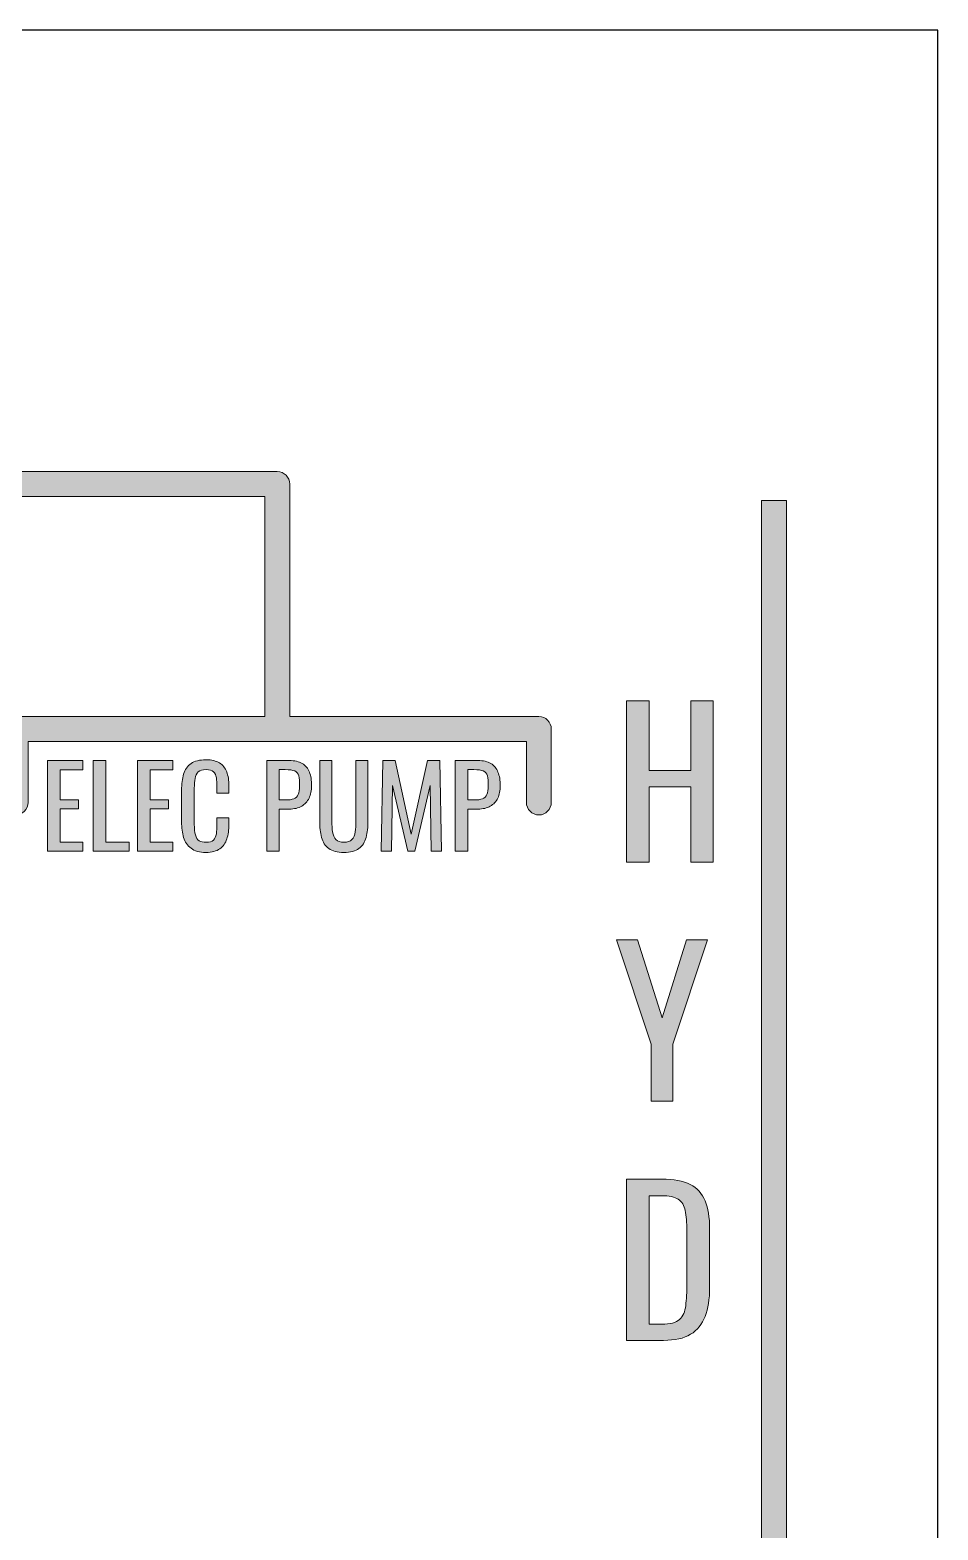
# Model space of a CAD drawing. Header units: inches. Extents: x 0 to 612, y 276 to 516.
# Drawn here: x 539 to 611.9, y 396 to 516.5 of the extents above; entities that cross this region are included whole.
import ezdxf

# ---------------------------------------------------------------- set-up
doc = ezdxf.new("R2010")
doc.units = ezdxf.units.IN
doc.header["$MEASUREMENT"] = 0
for name, color, linetype in [('HYD_Fuel_Holes v5_0', 7, 'Continuous'), ('LINES', 7, 'Continuous'), ('TEXT', 7, 'Continuous')]:
    doc.layers.add(name, color=color, linetype=linetype)

# ---------------------------------------------------------------- blocks, each defined once
blk = doc.blocks.new('block 2')
at = {"layer": 'HYD_Fuel_Holes v5_0', "color": 7, "lineweight": 25}
blk.add_lwpolyline([(611.88, 275.53), (611.88, 516.47)], dxfattribs=at)
blk = doc.blocks.new('block 7')
at = {"layer": 'HYD_Fuel_Holes v5_0', "color": 7, "lineweight": 25}
blk.add_lwpolyline([(611.88, 516.47), (0.12, 516.47)], dxfattribs=at)
blk = doc.blocks.new('block 127')
at = {"layer": 'LINES'}
h = blk.add_hatch(color=7, dxfattribs=at)
h.dxf.hatch_style = 2
edge = h.paths.add_edge_path()
edge.add_spline(control_points=[(580.84, 460.33), (580.84, 460.33), (580.84, 454.43), (580.84, 454.43), (580.84, 453.88), (580.39, 453.43), (579.84, 453.43), (579.29, 453.43), (578.84, 453.88), (578.84, 454.43), (578.84, 454.43), (578.84, 459.33), (578.84, 459.33), (578.84, 459.33), (538.84, 459.33), (538.84, 459.33), (538.84, 459.33), (538.84, 454.43), (538.84, 454.43), (538.84, 453.88), (538.39, 453.43), (537.84, 453.43), (537.29, 453.43), (536.84, 453.88), (536.84, 454.43), (536.84, 454.43), (536.84, 460.33), (536.84, 460.33), (536.84, 460.89), (537.29, 461.33), (537.84, 461.33), (537.84, 461.33), (557.84, 461.33), (557.84, 461.33), (557.84, 461.33), (557.84, 479), (557.84, 479), (557.84, 479), (532.83, 479), (532.83, 479), (532.83, 479), (532.83, 474.97), (532.83, 474.97), (532.83, 474.97), (527.35, 479), (527.35, 479), (527.35, 479), (497.84, 479), (497.84, 479), (497.84, 479), (497.84, 449.82), (497.84, 449.82), (497.84, 449.82), (516.84, 449.82), (516.84, 449.82), (517.39, 449.82), (517.84, 449.38), (517.84, 448.82), (517.84, 448.82), (517.84, 442.92), (517.84, 442.92), (517.84, 442.37), (517.39, 441.92), (516.84, 441.92), (516.29, 441.92), (515.84, 442.37), (515.84, 442.92), (515.84, 442.92), (515.84, 447.82), (515.84, 447.82), (515.84, 447.82), (475.84, 447.82), (475.84, 447.82), (475.84, 447.82), (475.84, 442.92), (475.84, 442.92), (475.84, 442.37), (475.39, 441.92), (474.84, 441.92), (474.29, 441.92), (473.84, 442.37), (473.84, 442.92), (473.84, 442.92), (473.84, 448.82), (473.84, 448.82), (473.84, 449.38), (474.29, 449.82), (474.84, 449.82), (474.84, 449.82), (493.84, 449.82), (493.84, 449.82), (493.84, 449.82), (493.84, 486), (493.84, 486), (493.84, 486), (453.92, 486), (453.92, 486), (453.92, 486), (448.44, 481.96), (448.44, 481.96), (448.44, 481.96), (448.44, 486), (448.44, 486), (448.44, 486), (421.65, 486), (421.65, 486), (421.65, 486), (421.65, 481), (421.65, 481), (421.65, 480.45), (421.2, 480), (420.65, 480), (420.65, 480), (412.33, 480), (412.33, 480), (411.78, 480), (411.33, 480.45), (411.33, 481), (411.33, 481.55), (411.78, 482), (412.33, 482), (412.33, 482), (419.65, 482), (419.65, 482), (419.65, 482), (419.65, 492), (419.65, 492), (419.65, 492), (412.33, 492), (412.33, 492), (411.78, 492), (411.33, 492.45), (411.33, 493), (411.33, 493.55), (411.78, 494), (412.33, 494), (412.33, 494), (420.65, 494), (420.65, 494), (421.2, 494), (421.65, 493.55), (421.65, 493), (421.65, 493), (421.65, 488), (421.65, 488), (421.65, 488), (448.44, 488), (448.44, 488), (448.44, 488), (448.44, 492.04), (448.44, 492.04), (448.44, 492.04), (453.92, 488), (453.92, 488), (453.92, 488), (493.84, 488), (493.84, 488), (493.84, 488), (493.84, 495.65), (493.84, 495.65), (493.84, 495.65), (490, 495.65), (490, 495.65), (490, 495.65), (495.84, 503.59), (495.84, 503.59), (495.84, 503.59), (501.68, 495.65), (501.68, 495.65), (501.68, 495.65), (497.84, 495.65), (497.84, 495.65), (497.84, 495.65), (497.84, 481), (497.84, 481), (497.84, 481), (527.35, 481), (527.35, 481), (527.35, 481), (532.83, 485.04), (532.83, 485.04), (532.83, 485.04), (532.83, 481), (532.83, 481), (532.83, 481), (558.84, 481), (558.84, 481), (559.39, 481), (559.84, 480.56), (559.84, 480), (559.84, 480), (559.84, 461.33), (559.84, 461.33), (559.84, 461.33), (579.84, 461.33), (579.84, 461.33), (580.39, 461.33), (580.84, 460.89), (580.84, 460.33)], knot_values=[0, 0, 0, 0, 1, 1, 1, 2, 2, 2, 3, 3, 3, 4, 4, 4, 5, 5, 5, 6, 6, 6, 7, 7, 7, 8, 8, 8, 9, 9, 9, 10, 10, 10, 11, 11, 11, 12, 12, 12, 13, 13, 13, 14, 14, 14, 15, 15, 15, 16, 16, 16, 17, 17, 17, 18, 18, 18, 19, 19, 19, 20, 20, 20, 21, 21, 21, 22, 22, 22, 23, 23, 23, 24, 24, 24, 25, 25, 25, 26, 26, 26, 27, 27, 27, 28, 28, 28, 29, 29, 29, 30, 30, 30, 31, 31, 31, 32, 32, 32, 33, 33, 33, 34, 34, 34, 35, 35, 35, 36, 36, 36, 37, 37, 37, 38, 38, 38, 39, 39, 39, 40, 40, 40, 41, 41, 41, 42, 42, 42, 43, 43, 43, 44, 44, 44, 45, 45, 45, 46, 46, 46, 47, 47, 47, 48, 48, 48, 49, 49, 49, 50, 50, 50, 51, 51, 51, 52, 52, 52, 53, 53, 53, 54, 54, 54, 55, 55, 55, 56, 56, 56, 57, 57, 57, 58, 58, 58, 59, 59, 59, 60, 60, 60, 61, 61, 61, 62, 62, 62, 63, 63, 63, 64, 64, 64, 65, 65, 65, 66, 66, 66, 66], degree=3, periodic=0)
at = {"layer": 'LINES', "lineweight": 0}
blk.add_open_spline([(580.84, 460.33), (580.84, 460.33), (580.84, 454.43), (580.84, 454.43), (580.84, 453.88), (580.39, 453.43), (579.84, 453.43), (579.29, 453.43), (578.84, 453.88), (578.84, 454.43), (578.84, 454.43), (578.84, 459.33), (578.84, 459.33), (578.84, 459.33), (538.84, 459.33), (538.84, 459.33), (538.84, 459.33), (538.84, 454.43), (538.84, 454.43), (538.84, 453.88), (538.39, 453.43), (537.84, 453.43), (537.29, 453.43), (536.84, 453.88), (536.84, 454.43), (536.84, 454.43), (536.84, 460.33), (536.84, 460.33), (536.84, 460.89), (537.29, 461.33), (537.84, 461.33), (537.84, 461.33), (557.84, 461.33), (557.84, 461.33), (557.84, 461.33), (557.84, 479), (557.84, 479), (557.84, 479), (532.83, 479), (532.83, 479), (532.83, 479), (532.83, 474.97), (532.83, 474.97), (532.83, 474.97), (527.35, 479), (527.35, 479), (527.35, 479), (497.84, 479), (497.84, 479), (497.84, 479), (497.84, 449.82), (497.84, 449.82), (497.84, 449.82), (516.84, 449.82), (516.84, 449.82), (517.39, 449.82), (517.84, 449.38), (517.84, 448.82), (517.84, 448.82), (517.84, 442.92), (517.84, 442.92), (517.84, 442.37), (517.39, 441.92), (516.84, 441.92), (516.29, 441.92), (515.84, 442.37), (515.84, 442.92), (515.84, 442.92), (515.84, 447.82), (515.84, 447.82), (515.84, 447.82), (475.84, 447.82), (475.84, 447.82), (475.84, 447.82), (475.84, 442.92), (475.84, 442.92), (475.84, 442.37), (475.39, 441.92), (474.84, 441.92), (474.29, 441.92), (473.84, 442.37), (473.84, 442.92), (473.84, 442.92), (473.84, 448.82), (473.84, 448.82), (473.84, 449.38), (474.29, 449.82), (474.84, 449.82), (474.84, 449.82), (493.84, 449.82), (493.84, 449.82), (493.84, 449.82), (493.84, 486), (493.84, 486), (493.84, 486), (453.92, 486), (453.92, 486), (453.92, 486), (448.44, 481.96), (448.44, 481.96), (448.44, 481.96), (448.44, 486), (448.44, 486), (448.44, 486), (421.65, 486), (421.65, 486), (421.65, 486), (421.65, 481), (421.65, 481), (421.65, 480.45), (421.2, 480), (420.65, 480), (420.65, 480), (412.33, 480), (412.33, 480), (411.78, 480), (411.33, 480.45), (411.33, 481), (411.33, 481.55), (411.78, 482), (412.33, 482), (412.33, 482), (419.65, 482), (419.65, 482), (419.65, 482), (419.65, 492), (419.65, 492), (419.65, 492), (412.33, 492), (412.33, 492), (411.78, 492), (411.33, 492.45), (411.33, 493), (411.33, 493.55), (411.78, 494), (412.33, 494), (412.33, 494), (420.65, 494), (420.65, 494), (421.2, 494), (421.65, 493.55), (421.65, 493), (421.65, 493), (421.65, 488), (421.65, 488), (421.65, 488), (448.44, 488), (448.44, 488), (448.44, 488), (448.44, 492.04), (448.44, 492.04), (448.44, 492.04), (453.92, 488), (453.92, 488), (453.92, 488), (493.84, 488), (493.84, 488), (493.84, 488), (493.84, 495.65), (493.84, 495.65), (493.84, 495.65), (490, 495.65), (490, 495.65), (490, 495.65), (495.84, 503.59), (495.84, 503.59), (495.84, 503.59), (501.68, 495.65), (501.68, 495.65), (501.68, 495.65), (497.84, 495.65), (497.84, 495.65), (497.84, 495.65), (497.84, 481), (497.84, 481), (497.84, 481), (527.35, 481), (527.35, 481), (527.35, 481), (532.83, 485.04), (532.83, 485.04), (532.83, 485.04), (532.83, 481), (532.83, 481), (532.83, 481), (558.84, 481), (558.84, 481), (559.39, 481), (559.84, 480.56), (559.84, 480), (559.84, 480), (559.84, 461.33), (559.84, 461.33), (559.84, 461.33), (579.84, 461.33), (579.84, 461.33), (580.39, 461.33), (580.84, 460.89), (580.84, 460.33)], degree=3, knots=[0, 0, 0, 0, 1, 1, 1, 2, 2, 2, 3, 3, 3, 4, 4, 4, 5, 5, 5, 6, 6, 6, 7, 7, 7, 8, 8, 8, 9, 9, 9, 10, 10, 10, 11, 11, 11, 12, 12, 12, 13, 13, 13, 14, 14, 14, 15, 15, 15, 16, 16, 16, 17, 17, 17, 18, 18, 18, 19, 19, 19, 20, 20, 20, 21, 21, 21, 22, 22, 22, 23, 23, 23, 24, 24, 24, 25, 25, 25, 26, 26, 26, 27, 27, 27, 28, 28, 28, 29, 29, 29, 30, 30, 30, 31, 31, 31, 32, 32, 32, 33, 33, 33, 34, 34, 34, 35, 35, 35, 36, 36, 36, 37, 37, 37, 38, 38, 38, 39, 39, 39, 40, 40, 40, 41, 41, 41, 42, 42, 42, 43, 43, 43, 44, 44, 44, 45, 45, 45, 46, 46, 46, 47, 47, 47, 48, 48, 48, 49, 49, 49, 50, 50, 50, 51, 51, 51, 52, 52, 52, 53, 53, 53, 54, 54, 54, 55, 55, 55, 56, 56, 56, 57, 57, 57, 58, 58, 58, 59, 59, 59, 60, 60, 60, 61, 61, 61, 62, 62, 62, 63, 63, 63, 64, 64, 64, 65, 65, 65, 66, 66, 66, 66], dxfattribs=at)
blk = doc.blocks.new('block 138')
at = {"layer": 'TEXT'}
h = blk.add_hatch(color=7, dxfattribs=at)
h.dxf.hatch_style = 2
h.paths.add_polyline_path([(586.89, 453.52), (586.89, 466.48), (588.7, 466.48), (588.7, 460.88), (592.03, 460.88), (592.03, 466.48), (593.83, 466.48), (593.83, 453.52), (592.03, 453.52), (592.03, 459.58), (588.7, 459.58), (588.7, 453.52)])
h = blk.add_hatch(color=7, dxfattribs=at)
h.dxf.hatch_style = 2
h.paths.add_polyline_path([(588.87, 434.32), (588.87, 438.9), (586.07, 447.28), (587.75, 447.28), (589.74, 441.02), (591.69, 447.28), (593.39, 447.28), (590.6, 438.9), (590.6, 434.32)])
h = blk.add_hatch(color=7, dxfattribs=at)
h.dxf.hatch_style = 2
edge = h.paths.add_edge_path()
edge.add_spline(control_points=[(586.89, 415.12), (586.89, 415.12), (586.89, 428.08), (586.89, 428.08), (586.89, 428.08), (589.71, 428.08), (589.71, 428.08), (590.67, 428.08), (591.43, 427.93), (591.99, 427.64), (592.55, 427.35), (592.95, 426.91), (593.19, 426.32), (593.43, 425.73), (593.55, 425), (593.55, 424.13), (593.55, 424.13), (593.55, 419.36), (593.55, 419.36), (593.55, 418.44), (593.43, 417.67), (593.19, 417.04), (592.95, 416.41), (592.56, 415.93), (592.02, 415.61), (591.48, 415.28), (590.76, 415.12), (589.85, 415.12), (589.85, 415.12), (586.89, 415.12), (586.89, 415.12)], knot_values=[0, 0, 0, 0, 1, 1, 1, 2, 2, 2, 3, 3, 3, 4, 4, 4, 5, 5, 5, 6, 6, 6, 7, 7, 7, 8, 8, 8, 9, 9, 9, 10, 10, 10, 10], degree=3, periodic=0)
edge = h.paths.add_edge_path()
edge.add_spline(control_points=[(588.7, 416.42), (588.7, 416.42), (589.72, 416.42), (589.72, 416.42), (590.38, 416.42), (590.85, 416.54), (591.13, 416.8), (591.41, 417.06), (591.58, 417.43), (591.63, 417.92), (591.69, 418.41), (591.72, 419), (591.72, 419.7), (591.72, 419.7), (591.72, 423.91), (591.72, 423.91), (591.72, 424.58), (591.68, 425.12), (591.59, 425.54), (591.51, 425.95), (591.32, 426.26), (591.03, 426.45), (590.75, 426.64), (590.29, 426.74), (589.67, 426.74), (589.67, 426.74), (588.7, 426.74), (588.7, 426.74), (588.7, 426.74), (588.7, 416.42), (588.7, 416.42)], knot_values=[0, 0, 0, 0, 1, 1, 1, 2, 2, 2, 3, 3, 3, 4, 4, 4, 5, 5, 5, 6, 6, 6, 7, 7, 7, 8, 8, 8, 9, 9, 9, 10, 10, 10, 10], degree=3, periodic=0)
at = {"layer": 'TEXT', "lineweight": 0}
for points in [[(586.89, 453.52), (586.89, 466.48), (588.7, 466.48), (588.7, 460.88), (592.03, 460.88), (592.03, 466.48), (593.83, 466.48), (593.83, 453.52), (592.03, 453.52), (592.03, 459.58), (588.7, 459.58), (588.7, 453.52), (586.89, 453.52)], [(588.87, 434.32), (588.87, 438.9), (586.07, 447.28), (587.75, 447.28), (589.74, 441.02), (591.69, 447.28), (593.39, 447.28), (590.6, 438.9), (590.6, 434.32), (588.87, 434.32)]]:
    blk.add_lwpolyline(points, dxfattribs=at)
for points in [[(586.89, 415.12), (586.89, 415.12), (586.89, 428.08), (586.89, 428.08), (586.89, 428.08), (589.71, 428.08), (589.71, 428.08), (590.67, 428.08), (591.43, 427.93), (591.99, 427.64), (592.55, 427.35), (592.95, 426.91), (593.19, 426.32), (593.43, 425.73), (593.55, 425), (593.55, 424.13), (593.55, 424.13), (593.55, 419.36), (593.55, 419.36), (593.55, 418.44), (593.43, 417.67), (593.19, 417.04), (592.95, 416.41), (592.56, 415.93), (592.02, 415.61), (591.48, 415.28), (590.76, 415.12), (589.85, 415.12), (589.85, 415.12), (586.89, 415.12), (586.89, 415.12)], [(588.7, 416.42), (588.7, 416.42), (589.72, 416.42), (589.72, 416.42), (590.38, 416.42), (590.85, 416.54), (591.13, 416.8), (591.41, 417.06), (591.58, 417.43), (591.63, 417.92), (591.69, 418.41), (591.72, 419), (591.72, 419.7), (591.72, 419.7), (591.72, 423.91), (591.72, 423.91), (591.72, 424.58), (591.68, 425.12), (591.59, 425.54), (591.51, 425.95), (591.32, 426.26), (591.03, 426.45), (590.75, 426.64), (590.29, 426.74), (589.67, 426.74), (589.67, 426.74), (588.7, 426.74), (588.7, 426.74), (588.7, 426.74), (588.7, 416.42), (588.7, 416.42)]]:
    blk.add_open_spline(points, degree=3, knots=[0, 0, 0, 0, 1, 1, 1, 2, 2, 2, 3, 3, 3, 4, 4, 4, 5, 5, 5, 6, 6, 6, 7, 7, 7, 8, 8, 8, 9, 9, 9, 10, 10, 10, 10], dxfattribs=at)
blk = doc.blocks.new('block 143')
at = {"layer": 'TEXT'}
h = blk.add_hatch(color=7, dxfattribs=at)
h.dxf.hatch_style = 2
h.paths.add_polyline_path([(540.39, 450.51), (540.39, 457.8), (543.22, 457.8), (543.22, 457.04), (541.41, 457.04), (541.41, 454.63), (542.88, 454.63), (542.88, 453.91), (541.41, 453.91), (541.41, 451.23), (543.24, 451.23), (543.24, 450.51)])
h = blk.add_hatch(color=7, dxfattribs=at)
h.dxf.hatch_style = 2
h.paths.add_polyline_path([(544.06, 450.51), (544.06, 457.8), (545.07, 457.8), (545.07, 451.23), (546.94, 451.23), (546.94, 450.51)])
h = blk.add_hatch(color=7, dxfattribs=at)
h.dxf.hatch_style = 2
h.paths.add_polyline_path([(547.63, 450.51), (547.63, 457.8), (550.46, 457.8), (550.46, 457.04), (548.65, 457.04), (548.65, 454.63), (550.11, 454.63), (550.11, 453.91), (548.65, 453.91), (548.65, 451.23), (550.47, 451.23), (550.47, 450.51)])
h = blk.add_hatch(color=7, dxfattribs=at)
h.dxf.hatch_style = 2
edge = h.paths.add_edge_path()
edge.add_spline(control_points=[(553.12, 450.42), (552.6, 450.42), (552.2, 450.53), (551.92, 450.75), (551.63, 450.96), (551.43, 451.26), (551.32, 451.62), (551.21, 451.99), (551.16, 452.4), (551.16, 452.85), (551.16, 452.85), (551.16, 455.42), (551.16, 455.42), (551.16, 455.91), (551.21, 456.34), (551.32, 456.71), (551.43, 457.07), (551.63, 457.36), (551.92, 457.56), (552.2, 457.76), (552.6, 457.86), (553.12, 457.86), (553.58, 457.86), (553.94, 457.77), (554.2, 457.61), (554.47, 457.44), (554.66, 457.2), (554.78, 456.89), (554.9, 456.57), (554.96, 456.2), (554.96, 455.76), (554.96, 455.76), (554.96, 455.19), (554.96, 455.19), (554.96, 455.19), (553.99, 455.19), (553.99, 455.19), (553.99, 455.19), (553.99, 455.7), (553.99, 455.7), (553.99, 455.97), (553.98, 456.21), (553.95, 456.41), (553.92, 456.62), (553.85, 456.78), (553.73, 456.9), (553.61, 457.01), (553.41, 457.07), (553.13, 457.07), (552.84, 457.07), (552.63, 457.01), (552.5, 456.88), (552.37, 456.76), (552.28, 456.59), (552.24, 456.36), (552.2, 456.14), (552.18, 455.87), (552.18, 455.57), (552.18, 455.57), (552.18, 452.68), (552.18, 452.68), (552.18, 452.32), (552.21, 452.03), (552.27, 451.82), (552.33, 451.6), (552.43, 451.45), (552.57, 451.36), (552.71, 451.27), (552.89, 451.23), (553.13, 451.23), (553.4, 451.23), (553.6, 451.29), (553.72, 451.41), (553.84, 451.53), (553.92, 451.7), (553.95, 451.92), (553.98, 452.13), (553.99, 452.39), (553.99, 452.67), (553.99, 452.67), (553.99, 453.21), (553.99, 453.21), (553.99, 453.21), (554.96, 453.21), (554.96, 453.21), (554.96, 453.21), (554.96, 452.67), (554.96, 452.67), (554.96, 452.23), (554.9, 451.84), (554.79, 451.5), (554.69, 451.16), (554.5, 450.9), (554.24, 450.71), (553.97, 450.52), (553.6, 450.42), (553.12, 450.42)], knot_values=[0, 0, 0, 0, 1, 1, 1, 2, 2, 2, 3, 3, 3, 4, 4, 4, 5, 5, 5, 6, 6, 6, 7, 7, 7, 8, 8, 8, 9, 9, 9, 10, 10, 10, 11, 11, 11, 12, 12, 12, 13, 13, 13, 14, 14, 14, 15, 15, 15, 16, 16, 16, 17, 17, 17, 18, 18, 18, 19, 19, 19, 20, 20, 20, 21, 21, 21, 22, 22, 22, 23, 23, 23, 24, 24, 24, 25, 25, 25, 26, 26, 26, 27, 27, 27, 28, 28, 28, 29, 29, 29, 30, 30, 30, 31, 31, 31, 32, 32, 32, 32], degree=3, periodic=0)
h = blk.add_hatch(color=7, dxfattribs=at)
h.dxf.hatch_style = 2
edge = h.paths.add_edge_path()
edge.add_spline(control_points=[(557.99, 450.51), (557.99, 450.51), (557.99, 457.8), (557.99, 457.8), (557.99, 457.8), (559.8, 457.8), (559.8, 457.8), (560.24, 457.8), (560.58, 457.72), (560.85, 457.56), (561.11, 457.4), (561.3, 457.17), (561.42, 456.87), (561.54, 456.57), (561.6, 456.21), (561.6, 455.78), (561.6, 455.4), (561.53, 455.06), (561.39, 454.78), (561.26, 454.5), (561.06, 454.28), (560.8, 454.13), (560.53, 453.98), (560.2, 453.9), (559.81, 453.9), (559.81, 453.9), (559, 453.9), (559, 453.9), (559, 453.9), (559, 450.51), (559, 450.51), (559, 450.51), (557.99, 450.51), (557.99, 450.51)], knot_values=[0, 0, 0, 0, 1, 1, 1, 2, 2, 2, 3, 3, 3, 4, 4, 4, 5, 5, 5, 6, 6, 6, 7, 7, 7, 8, 8, 8, 9, 9, 9, 10, 10, 10, 11, 11, 11, 11], degree=3, periodic=0)
edge = h.paths.add_edge_path()
edge.add_spline(control_points=[(559, 454.63), (559, 454.63), (559.47, 454.63), (559.47, 454.63), (559.77, 454.63), (560, 454.66), (560.17, 454.73), (560.33, 454.79), (560.45, 454.91), (560.53, 455.07), (560.6, 455.24), (560.63, 455.47), (560.63, 455.77), (560.63, 456.12), (560.61, 456.39), (560.56, 456.57), (560.51, 456.76), (560.4, 456.89), (560.24, 456.96), (560.08, 457.03), (559.82, 457.07), (559.48, 457.07), (559.48, 457.07), (559, 457.07), (559, 457.07), (559, 457.07), (559, 454.63), (559, 454.63)], knot_values=[0, 0, 0, 0, 1, 1, 1, 2, 2, 2, 3, 3, 3, 4, 4, 4, 5, 5, 5, 6, 6, 6, 7, 7, 7, 8, 8, 8, 9, 9, 9, 9], degree=3, periodic=0)
h = blk.add_hatch(color=7, dxfattribs=at)
h.dxf.hatch_style = 2
edge = h.paths.add_edge_path()
edge.add_spline(control_points=[(564.19, 450.42), (563.66, 450.42), (563.26, 450.53), (562.97, 450.74), (562.69, 450.95), (562.5, 451.25), (562.4, 451.63), (562.3, 452.01), (562.25, 452.45), (562.25, 452.96), (562.25, 452.96), (562.25, 457.8), (562.25, 457.8), (562.25, 457.8), (563.22, 457.8), (563.22, 457.8), (563.22, 457.8), (563.22, 452.92), (563.22, 452.92), (563.22, 452.61), (563.24, 452.32), (563.28, 452.06), (563.32, 451.8), (563.41, 451.6), (563.55, 451.45), (563.7, 451.3), (563.91, 451.23), (564.19, 451.23), (564.48, 451.23), (564.69, 451.3), (564.83, 451.45), (564.97, 451.6), (565.06, 451.8), (565.1, 452.06), (565.14, 452.32), (565.16, 452.61), (565.16, 452.92), (565.16, 452.92), (565.16, 457.8), (565.16, 457.8), (565.16, 457.8), (566.12, 457.8), (566.12, 457.8), (566.12, 457.8), (566.12, 452.96), (566.12, 452.96), (566.12, 452.45), (566.07, 452.01), (565.97, 451.63), (565.87, 451.25), (565.68, 450.95), (565.4, 450.74), (565.12, 450.53), (564.72, 450.42), (564.19, 450.42)], knot_values=[0, 0, 0, 0, 1, 1, 1, 2, 2, 2, 3, 3, 3, 4, 4, 4, 5, 5, 5, 6, 6, 6, 7, 7, 7, 8, 8, 8, 9, 9, 9, 10, 10, 10, 11, 11, 11, 12, 12, 12, 13, 13, 13, 14, 14, 14, 15, 15, 15, 16, 16, 16, 17, 17, 17, 18, 18, 18, 18], degree=3, periodic=0)
h = blk.add_hatch(color=7, dxfattribs=at)
h.dxf.hatch_style = 2
h.paths.add_polyline_path([(567.18, 450.51), (567.31, 457.8), (568.31, 457.8), (569.6, 451.88), (570.89, 457.8), (571.88, 457.8), (572.02, 450.51), (571.2, 450.51), (571.12, 455.8), (569.89, 450.51), (569.31, 450.51), (568.09, 455.8), (568, 450.51)])
h = blk.add_hatch(color=7, dxfattribs=at)
h.dxf.hatch_style = 2
edge = h.paths.add_edge_path()
edge.add_spline(control_points=[(573.13, 450.51), (573.13, 450.51), (573.13, 457.8), (573.13, 457.8), (573.13, 457.8), (574.94, 457.8), (574.94, 457.8), (575.38, 457.8), (575.73, 457.72), (575.99, 457.56), (576.25, 457.4), (576.44, 457.17), (576.56, 456.87), (576.68, 456.57), (576.74, 456.21), (576.74, 455.78), (576.74, 455.4), (576.68, 455.06), (576.54, 454.78), (576.41, 454.5), (576.21, 454.28), (575.94, 454.13), (575.68, 453.98), (575.35, 453.9), (574.95, 453.9), (574.95, 453.9), (574.15, 453.9), (574.15, 453.9), (574.15, 453.9), (574.15, 450.51), (574.15, 450.51), (574.15, 450.51), (573.13, 450.51), (573.13, 450.51)], knot_values=[0, 0, 0, 0, 1, 1, 1, 2, 2, 2, 3, 3, 3, 4, 4, 4, 5, 5, 5, 6, 6, 6, 7, 7, 7, 8, 8, 8, 9, 9, 9, 10, 10, 10, 11, 11, 11, 11], degree=3, periodic=0)
edge = h.paths.add_edge_path()
edge.add_spline(control_points=[(574.15, 454.63), (574.15, 454.63), (574.62, 454.63), (574.62, 454.63), (574.91, 454.63), (575.15, 454.66), (575.31, 454.73), (575.48, 454.79), (575.6, 454.91), (575.67, 455.07), (575.75, 455.24), (575.78, 455.47), (575.78, 455.77), (575.78, 456.12), (575.76, 456.39), (575.71, 456.57), (575.65, 456.76), (575.55, 456.89), (575.38, 456.96), (575.22, 457.03), (574.97, 457.07), (574.63, 457.07), (574.63, 457.07), (574.15, 457.07), (574.15, 457.07), (574.15, 457.07), (574.15, 454.63), (574.15, 454.63)], knot_values=[0, 0, 0, 0, 1, 1, 1, 2, 2, 2, 3, 3, 3, 4, 4, 4, 5, 5, 5, 6, 6, 6, 7, 7, 7, 8, 8, 8, 9, 9, 9, 9], degree=3, periodic=0)
at = {"layer": 'TEXT', "lineweight": 0}
for points in [[(540.39, 450.51), (540.39, 457.8), (543.22, 457.8), (543.22, 457.04), (541.41, 457.04), (541.41, 454.63), (542.88, 454.63), (542.88, 453.91), (541.41, 453.91), (541.41, 451.23), (543.24, 451.23), (543.24, 450.51), (540.39, 450.51)], [(544.06, 450.51), (544.06, 457.8), (545.07, 457.8), (545.07, 451.23), (546.94, 451.23), (546.94, 450.51), (544.06, 450.51)], [(547.63, 450.51), (547.63, 457.8), (550.46, 457.8), (550.46, 457.04), (548.65, 457.04), (548.65, 454.63), (550.11, 454.63), (550.11, 453.91), (548.65, 453.91), (548.65, 451.23), (550.47, 451.23), (550.47, 450.51), (547.63, 450.51)], [(567.18, 450.51), (567.31, 457.8), (568.31, 457.8), (569.6, 451.88), (570.89, 457.8), (571.88, 457.8), (572.02, 450.51), (571.2, 450.51), (571.12, 455.8), (569.89, 450.51), (569.31, 450.51), (568.09, 455.8), (568, 450.51), (567.18, 450.51)]]:
    blk.add_lwpolyline(points, dxfattribs=at)
for points, knots in [([(553.12, 450.42), (552.6, 450.42), (552.2, 450.53), (551.92, 450.75), (551.63, 450.96), (551.43, 451.26), (551.32, 451.62), (551.21, 451.99), (551.16, 452.4), (551.16, 452.85), (551.16, 452.85), (551.16, 455.42), (551.16, 455.42), (551.16, 455.91), (551.21, 456.34), (551.32, 456.71), (551.43, 457.07), (551.63, 457.36), (551.92, 457.56), (552.2, 457.76), (552.6, 457.86), (553.12, 457.86), (553.58, 457.86), (553.94, 457.77), (554.2, 457.61), (554.47, 457.44), (554.66, 457.2), (554.78, 456.89), (554.9, 456.57), (554.96, 456.2), (554.96, 455.76), (554.96, 455.76), (554.96, 455.19), (554.96, 455.19), (554.96, 455.19), (553.99, 455.19), (553.99, 455.19), (553.99, 455.19), (553.99, 455.7), (553.99, 455.7), (553.99, 455.97), (553.98, 456.21), (553.95, 456.41), (553.92, 456.62), (553.85, 456.78), (553.73, 456.9), (553.61, 457.01), (553.41, 457.07), (553.13, 457.07), (552.84, 457.07), (552.63, 457.01), (552.5, 456.88), (552.37, 456.76), (552.28, 456.59), (552.24, 456.36), (552.2, 456.14), (552.18, 455.87), (552.18, 455.57), (552.18, 455.57), (552.18, 452.68), (552.18, 452.68), (552.18, 452.32), (552.21, 452.03), (552.27, 451.82), (552.33, 451.6), (552.43, 451.45), (552.57, 451.36), (552.71, 451.27), (552.89, 451.23), (553.13, 451.23), (553.4, 451.23), (553.6, 451.29), (553.72, 451.41), (553.84, 451.53), (553.92, 451.7), (553.95, 451.92), (553.98, 452.13), (553.99, 452.39), (553.99, 452.67), (553.99, 452.67), (553.99, 453.21), (553.99, 453.21), (553.99, 453.21), (554.96, 453.21), (554.96, 453.21), (554.96, 453.21), (554.96, 452.67), (554.96, 452.67), (554.96, 452.23), (554.9, 451.84), (554.79, 451.5), (554.69, 451.16), (554.5, 450.9), (554.24, 450.71), (553.97, 450.52), (553.6, 450.42), (553.12, 450.42)], [0, 0, 0, 0, 1, 1, 1, 2, 2, 2, 3, 3, 3, 4, 4, 4, 5, 5, 5, 6, 6, 6, 7, 7, 7, 8, 8, 8, 9, 9, 9, 10, 10, 10, 11, 11, 11, 12, 12, 12, 13, 13, 13, 14, 14, 14, 15, 15, 15, 16, 16, 16, 17, 17, 17, 18, 18, 18, 19, 19, 19, 20, 20, 20, 21, 21, 21, 22, 22, 22, 23, 23, 23, 24, 24, 24, 25, 25, 25, 26, 26, 26, 27, 27, 27, 28, 28, 28, 29, 29, 29, 30, 30, 30, 31, 31, 31, 32, 32, 32, 32]), ([(557.99, 450.51), (557.99, 450.51), (557.99, 457.8), (557.99, 457.8), (557.99, 457.8), (559.8, 457.8), (559.8, 457.8), (560.24, 457.8), (560.58, 457.72), (560.85, 457.56), (561.11, 457.4), (561.3, 457.17), (561.42, 456.87), (561.54, 456.57), (561.6, 456.21), (561.6, 455.78), (561.6, 455.4), (561.53, 455.06), (561.39, 454.78), (561.26, 454.5), (561.06, 454.28), (560.8, 454.13), (560.53, 453.98), (560.2, 453.9), (559.81, 453.9), (559.81, 453.9), (559, 453.9), (559, 453.9), (559, 453.9), (559, 450.51), (559, 450.51), (559, 450.51), (557.99, 450.51), (557.99, 450.51)], [0, 0, 0, 0, 1, 1, 1, 2, 2, 2, 3, 3, 3, 4, 4, 4, 5, 5, 5, 6, 6, 6, 7, 7, 7, 8, 8, 8, 9, 9, 9, 10, 10, 10, 11, 11, 11, 11]), ([(564.19, 450.42), (563.66, 450.42), (563.26, 450.53), (562.97, 450.74), (562.69, 450.95), (562.5, 451.25), (562.4, 451.63), (562.3, 452.01), (562.25, 452.45), (562.25, 452.96), (562.25, 452.96), (562.25, 457.8), (562.25, 457.8), (562.25, 457.8), (563.22, 457.8), (563.22, 457.8), (563.22, 457.8), (563.22, 452.92), (563.22, 452.92), (563.22, 452.61), (563.24, 452.32), (563.28, 452.06), (563.32, 451.8), (563.41, 451.6), (563.55, 451.45), (563.7, 451.3), (563.91, 451.23), (564.19, 451.23), (564.48, 451.23), (564.69, 451.3), (564.83, 451.45), (564.97, 451.6), (565.06, 451.8), (565.1, 452.06), (565.14, 452.32), (565.16, 452.61), (565.16, 452.92), (565.16, 452.92), (565.16, 457.8), (565.16, 457.8), (565.16, 457.8), (566.12, 457.8), (566.12, 457.8), (566.12, 457.8), (566.12, 452.96), (566.12, 452.96), (566.12, 452.45), (566.07, 452.01), (565.97, 451.63), (565.87, 451.25), (565.68, 450.95), (565.4, 450.74), (565.12, 450.53), (564.72, 450.42), (564.19, 450.42)], [0, 0, 0, 0, 1, 1, 1, 2, 2, 2, 3, 3, 3, 4, 4, 4, 5, 5, 5, 6, 6, 6, 7, 7, 7, 8, 8, 8, 9, 9, 9, 10, 10, 10, 11, 11, 11, 12, 12, 12, 13, 13, 13, 14, 14, 14, 15, 15, 15, 16, 16, 16, 17, 17, 17, 18, 18, 18, 18]), ([(573.13, 450.51), (573.13, 450.51), (573.13, 457.8), (573.13, 457.8), (573.13, 457.8), (574.94, 457.8), (574.94, 457.8), (575.38, 457.8), (575.73, 457.72), (575.99, 457.56), (576.25, 457.4), (576.44, 457.17), (576.56, 456.87), (576.68, 456.57), (576.74, 456.21), (576.74, 455.78), (576.74, 455.4), (576.68, 455.06), (576.54, 454.78), (576.41, 454.5), (576.21, 454.28), (575.94, 454.13), (575.68, 453.98), (575.35, 453.9), (574.95, 453.9), (574.95, 453.9), (574.15, 453.9), (574.15, 453.9), (574.15, 453.9), (574.15, 450.51), (574.15, 450.51), (574.15, 450.51), (573.13, 450.51), (573.13, 450.51)], [0, 0, 0, 0, 1, 1, 1, 2, 2, 2, 3, 3, 3, 4, 4, 4, 5, 5, 5, 6, 6, 6, 7, 7, 7, 8, 8, 8, 9, 9, 9, 10, 10, 10, 11, 11, 11, 11]), ([(559, 454.63), (559, 454.63), (559.47, 454.63), (559.47, 454.63), (559.77, 454.63), (560, 454.66), (560.17, 454.73), (560.33, 454.79), (560.45, 454.91), (560.53, 455.07), (560.6, 455.24), (560.63, 455.47), (560.63, 455.77), (560.63, 456.12), (560.61, 456.39), (560.56, 456.57), (560.51, 456.76), (560.4, 456.89), (560.24, 456.96), (560.08, 457.03), (559.82, 457.07), (559.48, 457.07), (559.48, 457.07), (559, 457.07), (559, 457.07), (559, 457.07), (559, 454.63), (559, 454.63)], [0, 0, 0, 0, 1, 1, 1, 2, 2, 2, 3, 3, 3, 4, 4, 4, 5, 5, 5, 6, 6, 6, 7, 7, 7, 8, 8, 8, 9, 9, 9, 9]), ([(574.15, 454.63), (574.15, 454.63), (574.62, 454.63), (574.62, 454.63), (574.91, 454.63), (575.15, 454.66), (575.31, 454.73), (575.48, 454.79), (575.6, 454.91), (575.67, 455.07), (575.75, 455.24), (575.78, 455.47), (575.78, 455.77), (575.78, 456.12), (575.76, 456.39), (575.71, 456.57), (575.65, 456.76), (575.55, 456.89), (575.38, 456.96), (575.22, 457.03), (574.97, 457.07), (574.63, 457.07), (574.63, 457.07), (574.15, 457.07), (574.15, 457.07), (574.15, 457.07), (574.15, 454.63), (574.15, 454.63)], [0, 0, 0, 0, 1, 1, 1, 2, 2, 2, 3, 3, 3, 4, 4, 4, 5, 5, 5, 6, 6, 6, 7, 7, 7, 8, 8, 8, 9, 9, 9, 9])]:
    blk.add_open_spline(points, degree=3, knots=knots, dxfattribs=at)

msp = doc.modelspace()

# ---------------------------------------------------------------- hatches: boundary and pattern name
at = {"layer": 'LINES'}
h = msp.add_hatch(color=7, dxfattribs=at)
h.dxf.hatch_style = 2
h.paths.add_polyline_path([(599.71, 312.67), (597.71, 312.67), (597.71, 478.67), (599.71, 478.67)])

# ---------------------------------------------------------------- linework, layer by layer
at = {"layer": 'LINES', "lineweight": 0}
msp.add_lwpolyline([(599.71, 312.67), (597.71, 312.67), (597.71, 478.67), (599.71, 478.67), (599.71, 312.67)], dxfattribs=at)

# ---------------------------------------------------------------- block references
at = {"layer": 'HYD_Fuel_Holes v5_0'}
for name in ['block 7', 'block 2']:
    msp.add_blockref(name, (0, 0), dxfattribs=at)
at = {"layer": 'LINES'}
msp.add_blockref('block 127', (0, 0), dxfattribs=at)
at = {"layer": 'TEXT'}
for name, p in [('block 138', (0, -3.89)), ('block 143', (0, 0))]:
    msp.add_blockref(name, p, dxfattribs=at)

doc.saveas('drawing.dxf')
